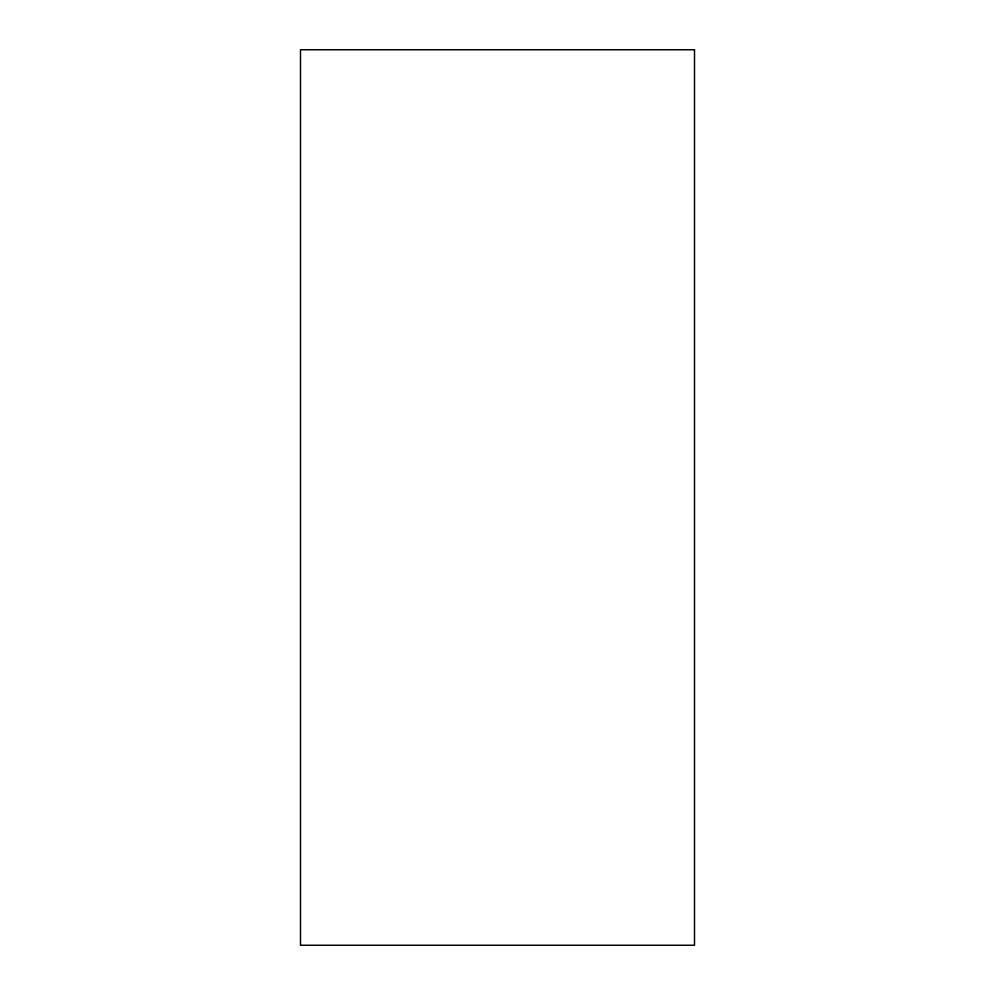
<?xml version="1.0" encoding="UTF-8"?>
<svg xmlns="http://www.w3.org/2000/svg" width="995" height="995" viewBox="0 0 995 995"><rect width="100%" height="100%" fill="white"/><g stroke="black" fill="none" stroke-linecap="round" stroke-linejoin="round"><path stroke-width="1.49" d="M694.51 49.75L300.49 49.75L300.49 945.25L694.51 945.25L694.51 49.75"/></g></svg>
